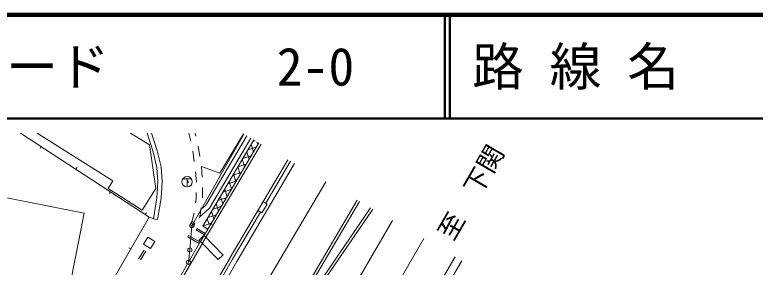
# Model space of a CAD drawing. Units: millimetres, scale not verified. Extents: x 40000 to 680000, y 20000 to 380000.
# Drawn here: x 136225 to 207723, y 355634 to 380000 of the extents above; entities that cross this region are included whole.
import ezdxf
from ezdxf.enums import TextEntityAlignment as Align

# ---------------------------------------------------------------- set-up
doc = ezdxf.new("R2010")
doc.units = ezdxf.units.MM
doc.header["$LTSCALE"] = 1000
for name, color, linetype, lineweight in [('M-BGD', 7, 'Continuous', 13), ('M-TTL', 2, 'Continuous', 140), ('M-TTL-LINE', 7, 'Continuous', 50)]:
    doc.layers.add(name, color=color, linetype=linetype, lineweight=lineweight)
doc.layers.add('M-BMK-HTXT', color=7, linetype='Continuous')
doc.layers.add('M-TTL-TXT', color=7, linetype='Continuous')
doc.styles.add('ＭＳ ゴシック', font='')
doc.styles.get('ＭＳ ゴシック').set_extended_font_data('MS Gothic')

msp = doc.modelspace()

# ---------------------------------------------------------------- linework, layer by layer
at = {"layer": 'M-BGD'}
for p, q in [((149202, 360475), (136759, 368581)), ((145707, 363983), (138392, 368581)), ((147402, 368581), (149224, 367436)), ((149590, 366763), (149015, 368581)), ((149975, 366870), (149434, 368581)), ((153034, 368581), (153218, 367805)), ((158346, 368475), (153404, 359798)), ((153651, 368581), (153721, 368286)), ((158625, 368313), (154666, 361616)), ((156019, 364713), (158297, 368503)), ((159787, 367638), (154213, 358210)), ((159308, 367916), (154392, 359601)), ((160003, 367512), (154429, 358082)), ((159014, 368087), (155017, 361325)), ((159442, 367838), (159219, 367765)), ((159695, 367482), (159611, 367740)), ((138772, 367270), (138663, 367102)), ((149224, 367436), (149837, 363225)), ((150349, 365318), (149975, 366870)), ((153412, 366825), (153560, 365836)), ((153946, 367312), (154094, 366323)), ((159535, 367211), (158737, 366950)), ((159272, 366766), (159043, 367467)), ((149952, 365257), (149590, 366763)), ((159053, 366396), (158255, 366136)), ((158848, 366050), (158619, 366751)), ((162598, 366006), (157011, 356556)), ((163246, 365629), (157657, 356174)), ((158571, 365581), (157774, 365321)), ((158425, 365333), (158196, 366034)), ((162844, 365863), (160452, 361817)), ((142123, 365086), (142233, 365254)), ((150048, 363874), (149952, 365257)), ((150449, 363875), (150349, 365318)), ((153679, 364843), (153760, 363847)), ((154239, 365352), (156019, 364713)), ((154241, 365334), (154322, 364337)), ((158090, 364767), (157292, 364506)), ((158001, 364617), (157772, 365318)), ((145228, 363221), (145707, 363983)), ((152498, 364169), (153220, 364169)), ((152859, 363473), (152863, 364169)), ((152859, 364003), (153043, 363819)), ((157608, 363952), (156810, 363691)), ((157577, 363900), (157348, 364602)), ((148530, 361146), (145228, 363221)), ((149837, 363225), (148530, 361146)), ((149947, 362330), (150048, 363874)), ((150345, 362283), (150449, 363875)), ((154360, 363339), (154347, 362339)), ((157154, 363184), (156925, 363885)), ((160697, 354440), (166273, 363872)), ((145475, 362903), (145366, 362735)), ((153753, 362847), (153746, 362277)), ((157126, 363137), (156329, 362877)), ((156730, 362467), (156501, 363169)), ((142932, 360836), (135439, 362340)), ((149606, 360311), (149947, 362330)), ((150000, 360244), (150345, 362283)), ((153746, 362277), (153683, 361852)), ((156645, 362322), (155847, 362062)), ((156307, 361751), (156078, 362452)), ((160595, 361734), (160206, 361960)), ((163710, 352659), (169300, 362115)), ((163925, 352532), (169516, 361989)), ((154087, 360511), (155017, 361325)), ((154215, 361349), (154119, 360701)), ((154215, 361221), (154666, 361616)), ((156163, 361508), (155365, 361247)), ((155883, 361035), (155654, 361736)), ((160086, 360873), (159697, 361099)), ((160084, 360870), (160593, 361731)), ((164369, 352298), (170586, 361368)), ((164575, 352157), (170802, 361242)), ((141392, 353165), (142932, 360836)), ((145196, 353548), (149202, 360475)), ((148826, 360719), (148936, 360887)), ((149202, 360475), (149433, 360411)), ((149606, 360311), (149433, 360411)), ((153536, 360862), (153299, 359891)), ((154119, 360701), (154036, 360366)), ((155681, 360693), (154884, 360432)), ((155460, 360318), (155231, 361019)), ((159943, 360956), (157256, 356411)), ((149606, 360311), (150000, 360244)), ((172684, 360149), (152106, 324707)), ((153320, 359650), (153134, 357297)), ((153404, 359798), (153320, 359650)), ((155200, 359878), (154392, 359601)), ((154987, 359754), (154807, 360303)), ((155151, 359796), (155366, 359669)), ((153734, 359235), (153811, 359364)), ((153734, 359235), (154538, 358760)), ((153811, 359364), (154615, 358889)), ((154392, 359601), (154869, 359319)), ((149061, 358531), (148657, 357855)), ((149738, 358127), (149061, 358531)), ((152933, 358556), (153009, 358686)), ((152935, 358559), (154042, 357916)), ((153010, 358688), (154118, 358045)), ((154512, 358715), (154011, 358226)), ((154011, 358261), (155881, 356347)), ((154476, 358715), (156346, 356801)), ((155133, 322949), (175711, 358392)), ((139744, 332790), (154414, 358057)), ((147424, 357400), (147250, 357500)), ((148657, 357855), (149334, 357450)), ((149738, 358127), (149334, 357450)), ((151694, 353871), (154197, 358182)), ((148177, 356433), (148712, 357278)), ((148353, 356337), (148887, 357182)), ((153134, 357297), (152994, 356110)), ((156346, 356836), (155845, 356347)), ((138637, 323416), (157657, 356174)), ((142338, 331284), (157008, 356551)), ((145346, 335897), (157254, 356407)), ((158160, 321192), (178739, 356634)), ((159362, 321769), (179387, 356258))]:
    msp.add_line(p, q, dxfattribs=at)
for centre, radius in [((152863, 363886), 500), ((153320, 359650), 200), ((153404, 359798), 200), ((153134, 357297), 200), ((152994, 356110), 200)]:
    msp.add_circle(centre, radius, dxfattribs=at)
at = {"layer": 'M-TTL'}
msp.add_line((680000, 380000), (40000, 380000), dxfattribs=at)
at = {"layer": 'M-TTL-LINE'}
for p, q in [((177750, 380000), (177750, 370000)), ((178250, 380000), (178250, 370000)), ((40000, 370000), (680000, 370000))]:
    msp.add_line(p, q, dxfattribs=at)

# ---------------------------------------------------------------- texts
at = {"layer": 'M-BMK-HTXT', "style": 'ＭＳ ゴシック'}
msp.add_text('至\u3000下関', height=1833, rotation=59.919, dxfattribs=at).set_placement((180257, 362862), align=Align.MIDDLE_CENTER)
at = {"layer": 'M-TTL-TXT', "style": 'ＭＳ ゴシック'}
for s, p in [('図面コード', (120380, 375000)), ('路 線 名', (180380, 375000)), ('2-0', (161521, 375000))]:
    msp.add_text(s, height=3666, dxfattribs=at).set_placement(p, align=Align.MIDDLE_LEFT)

doc.saveas('drawing.dxf')
